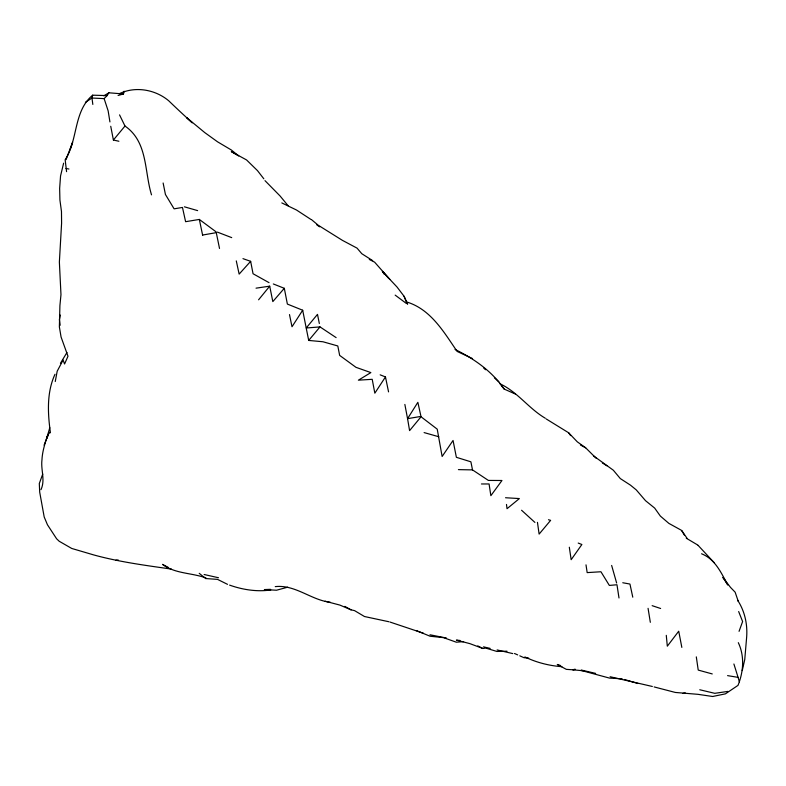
<?xml version="1.0" encoding="UTF-8"?>
<svg xmlns="http://www.w3.org/2000/svg" width="786" height="786" viewBox="0 0 786 786"><rect width="100%" height="100%" fill="white"/><g stroke="black" fill="none" stroke-linecap="round" stroke-linejoin="round"><path stroke-width="1.18" d="M654.149 686.935L675.321 692.446L697.988 694.333L712.656 696.494L725.419 693.851L737.985 685.392C743.497 671.853 744.706 656.094 738.309 642.663M202.65 235.319L199.339 219.441L185.604 221.691L182.47 207.445L174.099 208.84L165.433 194.486L163.124 183M49.773 427.623C46.963 438.421 42.483 448.61 41.953 459.938C40.685 469.871 45.5 480.089 40.98 489.658M55.256 381.534L57.191 371.208L63.116 359.998L64.56 364.016L67.989 356.245L61.072 337.017L59.372 326.907L59.913 305.597L60.974 294.632L59.372 262.052L61.593 223.204L61.475 211.542L59.923 200.047L59.648 188.394L60.551 175.956L63.617 163.183M742.249 670.576L744.755 659.513L746.562 638.212C747.781 624.909 744.961 611.488 737.622 600.239M60.227 315.048L59.412 319.647L60.158 325.286M118.087 95.47L123.5 93.956L124.109 91.225M123.5 93.956L108.91 92.797L107.122 95.597L92.66 95.185L91.982 98.034L92.827 104.43M66.574 171.662L65.15 159.774C78.128 139.879 73.393 111.111 92.66 95.185M70.092 149.605L72.597 142.364L66.044 159.637M739.056 631.345L742.613 621.549L738.653 611.547M44.075 445.171L49.007 432.742M55 374.264C46.571 392.45 47.73 413.387 50.432 432.791M42.739 474.056L39.3 483.528L39.703 492.164L44.193 516.972L47.445 524.753L56.602 538.774L59.205 541.259L71.722 548.451L93.75 554.936C119.158 561.931 145.341 565.38 171.368 569.084M47.032 437.262L47.985 434.963L46.531 438.539L49.272 432.349M199.222 573.318L205.696 578.545L205.991 577.965C191.686 572.689 174.895 573.859 162.535 564.377L168.43 567.512M60.453 363.27L66.957 352.501M407.561 418.663L417.857 402.324L420.962 416.413L407.561 418.663L404.859 404.436M273.332 283.962L284.306 288.305L287.371 304.074L302.689 310.234L291.999 326.76L289.494 314.587M380.169 374.843L385.464 376.936L374.834 393.187L372.21 379.314L358.387 380.178L370.864 372.593L355.96 367.317L339.65 355.39L337.803 345.968L322.958 341.763L308.702 340.436L306.334 328.666M258.584 299.8L269.706 286.163L272.821 301.598L284.306 288.305M118.883 141.244L113.4 140.036L124.984 126.035L119.551 114.884M481.435 483.97L489.079 483.96L490.857 495.691L501.969 480.501L488.381 480.423L472.514 469.9L470.893 461.814L456.371 457.305L453.05 440.465L442.125 456.489L437.232 429.166L421.041 416.776L409.585 430.63L407.698 419.429M302.689 310.234L306.206 328.008L317.495 314.371L319.332 323.508M308.702 340.436L320.01 326.907L336.123 337.616M242.962 258.643L250.646 261.325L239.141 274.118L236.291 260.893M85.389 102.308L91.982 98.034L104.135 98.623L107.122 95.597M103.84 95.833L108.91 92.797M119.344 93.681C135.349 85.998 155.186 89.447 168.666 100.736C176.428 108.222 184.268 115.532 192.265 122.783M287.725 587.171L276.515 590.227L264.371 589.579L270.433 589.333M575.136 669.171L572.768 669.78L566.352 669.367L557.274 664.465L560.693 665.595M682.985 693.37L685.284 692.888M202.66 235.034L216.278 232.656L219.52 248.464M270.767 589.962C256.983 592.005 242.687 589.746 229.6 585.118M256.04 288.167L269.706 286.163M460.016 640.462L456.401 640.128L469.851 643.626L482.899 648.499L485.748 648.086L496.909 651.456L507.009 651.201M727.954 691.405L714.779 693.321L699.766 689.764M575.195 669.544L572.768 669.78L583.065 670.763M463.612 641.622L456.332 642.201L443.53 637.652L430.05 636.218L416.305 630.559M306.206 328.008L320.01 326.907M115.955 560.163L118.224 559.986M330.317 602.263C311.443 600.239 295.34 584.411 275.257 586.621M458.415 469.625L472.514 469.9M205.696 578.545L217.535 579.38L227.518 584.342M622.158 678.819L609.523 678.102L581.237 670.458M505.536 497.744L519.379 498.57L507.029 508.709L506.489 504.445M528.693 658.128L523.987 657.705L519.782 655.829M561.882 666.685C549.041 665.722 536.474 662.529 524.871 656.929M727.581 675.626L738.074 677.365L739.38 681.845M622.767 582.75L629.95 584.047L632.779 597.183M65.965 168.469L68.932 169.019M429.991 634.783L446.468 638.045M325.129 601.202L339.906 605.092L351.057 609.848L354.545 610.614L364.468 616.519L388.913 621.746M204.124 574.507L218.488 577.739M497.116 649.934L512.767 653.588M652.351 686.473L610.103 676.726M483.498 646.849L490.15 648.401M581.267 670.026L595.641 673.396M712.254 673.936L698.223 670.085L696.308 656.87M424.106 432.585L438.804 436.751M184.386 206.806L197.63 210.619M548.471 519.723L550.632 520.361L539.117 534.107L537.457 522.356M423.497 633.261L390.003 622.05M624.408 679.487L637.937 683.515M652.144 605.662L660.623 608.492M369.282 259.439L374.608 262.151L389.787 279.315M217.398 232.116L231.713 237.627M578.221 543.067L581.876 544.511L571.157 559.711L569.319 547.223M515.41 394.051L504.209 389.09C492.193 371.444 474.066 358.691 455.045 349.456M472.524 358.593L457.108 351.411C443.756 331.889 430.61 309.036 406.333 301.863L404.073 296.273L397.018 286.998L382.409 271.465L384.364 274.393M281.81 202.916L296.519 210.029L311.03 219.5M514.516 653.49L517.669 654.895M477.75 645.905L482.899 648.499M580.402 444.974L585.668 447.814L596.161 458.238M681.324 530.245L668.876 523.388L660.358 516.078L654.659 508.08L645.522 500.682L636.257 489.894L630.549 485.208L620.321 478.586L613.335 470.225L593.45 455.821M269.018 282.646L253.053 273.744L250.646 261.325M344.848 606.399L351.057 609.848M686.286 538.213L697.742 545.032M546.162 418.918L568.671 432.801L577.307 441.84L585.668 447.814M602.351 462.944L606.91 465.813M372.682 260.638L361.806 253.711L357.041 248.121L342.421 240.359L318.301 225.287L311.629 219.736M701.574 553.776C715.289 559.21 721.243 572.955 727.807 585L722.855 577.386L730.489 587.378L735.136 592.182L738.27 601.359M499.68 383.637C517.522 391.821 528.614 408.455 545.268 418.211M316.729 224.796L319.597 226.81M199.339 219.441L216.121 231.87M395.171 295.123L406.529 303.583M483.783 368.133L485.552 369.744M494.394 377.781L498.815 381.8M521.57 510.242L534.912 522.415M192.03 122.645L186.822 117.762L204.753 132.588L217.545 141.814L231.33 149.988L238.718 155.972L231.3 151.58L246.578 159.961L257.494 170.641L263.831 178.815M124.984 126.035C147.974 141.971 144.231 171.132 151.521 194.849M264.99 180.642L280.101 196.009L288.089 205.716M698.037 545.297L714.199 562.678M382.409 271.465L388.313 277.939M501.193 385.454L504.209 389.09M568.671 432.801L570.607 435.601M681.727 530.511L687.18 538.489M681.6 530.521L684.527 535.335M406.765 302.63L407.639 304.162L404.073 296.273M104.135 98.623L108.144 110.865L109.932 121.928M733.898 663.993L738.074 677.365M611.646 565.448L616.627 582.986M385.464 376.936L388.559 391.88M110.738 126.281L113.4 140.036M681.835 647.409L678.721 631.207L667.314 646.2L666.282 635.343M648.067 608.335L650.327 622.316M618.995 597.979L616.981 584.755L609.347 585.423L600.946 571.756L587.171 572.611L586.002 564.859"/></g></svg>
